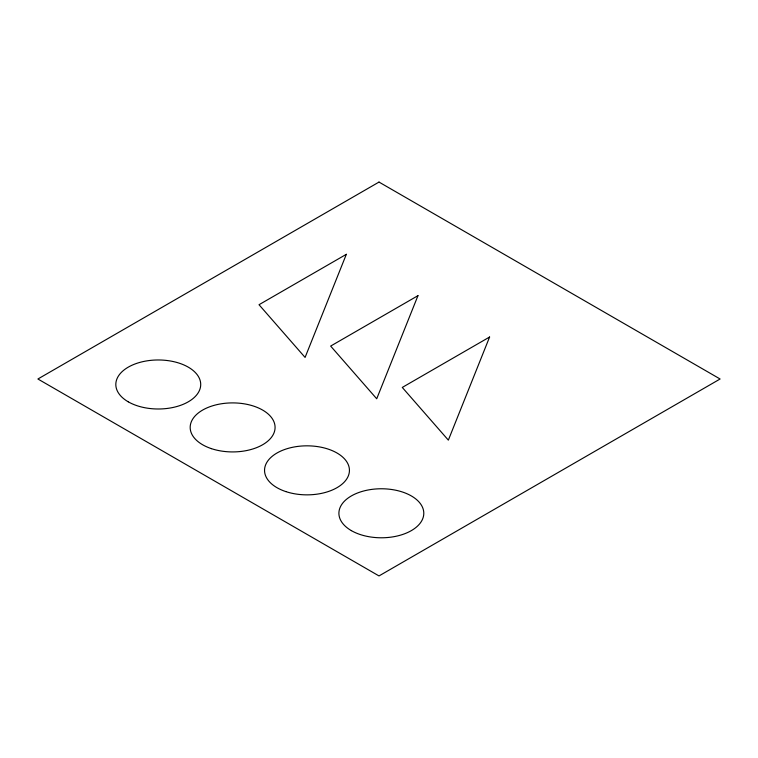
<?xml version="1.0" encoding="UTF-8"?>
<svg xmlns="http://www.w3.org/2000/svg" width="758" height="758" viewBox="0 0 758 758"><rect width="100%" height="100%" fill="white"/><g stroke="black" fill="none" stroke-linecap="round" stroke-linejoin="round"><path stroke-width="1.14" d="M346.34 254.309L305.086 357.425L259.018 304.716L346.34 254.309M417.971 295.658L376.717 398.774L330.649 346.074L417.971 295.658M489.602 337.016L448.348 440.133L402.28 387.433L489.602 337.016M379 182.072L37.9 379L379 575.928L720.1 379L379 182.072M128.254 401.816A42.448 24.512 0 0 0 199.269 390.825A42.448 24.512 0 0 0 147.279 360.808A42.448 24.512 0 0 0 128.254 401.816M211.406 448.641A42.448 24.512 0 0 0 275.078 427.417A42.448 24.512 0 0 0 211.406 406.184A42.448 24.512 0 0 0 211.406 448.641M285.766 491.572A42.448 24.512 0 0 0 349.438 470.348A42.448 24.512 0 0 0 285.766 449.115A42.448 24.512 0 0 0 285.766 491.572M351.333 530.609A42.448 24.512 0 0 0 422.348 519.618A42.448 24.512 0 0 0 370.359 489.602A42.448 24.512 0 0 0 351.333 530.609"/></g></svg>
